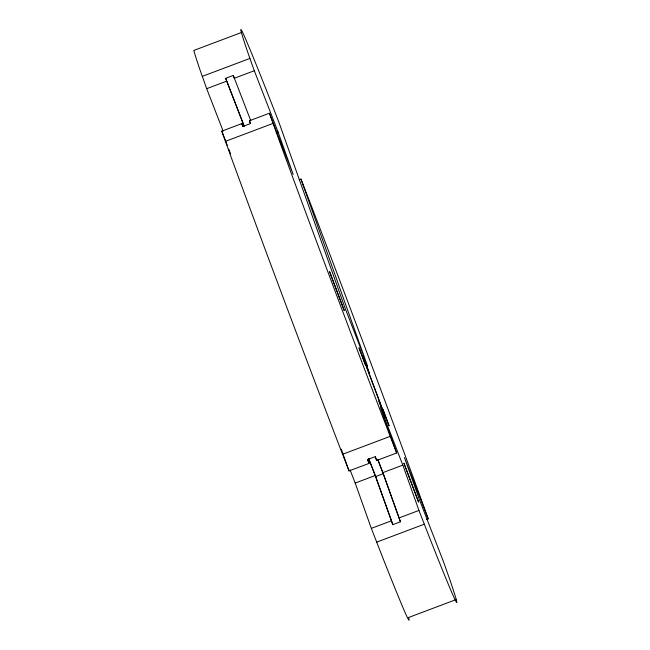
<?xml version="1.0" encoding="UTF-8"?>
<svg xmlns="http://www.w3.org/2000/svg" width="650" height="650" viewBox="0 0 650 650"><rect width="100%" height="100%" fill="white"/><g stroke="black" fill="none" stroke-linecap="round" stroke-linejoin="round"><path stroke-width="0.97" d="M241.434 32.5L193.806 50.448A305.419 4.095 69.4 0 0 199.851 69.42L206.668 88.684L223.137 131.105M202.288 76.375L249.917 58.427L247.479 51.472A305.419 4.095 69.4 0 1 266.37 90.098L278.671 121.623L345.231 308.539L367.526 365.991L300.966 179.067L299.146 179.757M244.238 126.401L225.664 78.317L233.285 75.441L250.762 120.697M206.668 88.684L226.671 81.144M249.917 58.427L254.296 70.736L234.293 78.276L233.285 75.441M367.697 459.615L369.037 463.393L349.034 470.933L337.878 442.114A305.419 4.095 69.4 0 1 231.782 158.933L221.796 131.162L241.8 123.63L242.897 126.457M241.8 123.63L242.807 126.457L250.429 123.589L249.421 120.754L269.425 113.214L293.207 174.493L278.078 132.015L254.296 70.736M225.42 141.351L273.049 123.403L269.425 113.214M276.258 132.697L278.078 132.015M342.574 454.293L390.203 436.345L396.662 452.985L376.659 460.517L375.172 456.69L367.551 459.566L369.037 463.393M456.194 599.552L408.566 617.5A305.419 4.095 69.4 0 1 383.63 559.902L371.329 528.377L355.192 483.064L375.196 475.524L368.615 458.575M375.196 475.524L392.819 524.672L400.441 521.796L382.817 472.656L402.821 465.116L380.526 407.664L396.662 452.985M392.819 524.672L375.676 476.523L383.297 473.655L377.804 459.501M371.329 528.377L391.332 520.845M398.954 517.969L418.957 510.429L402.821 465.116M426.384 519.521L428.204 518.838L418.218 491.067A305.419 4.095 69.4 0 0 312.122 207.886L300.966 179.067M376.675 542.149L424.304 524.201L431.259 541.954A305.419 4.095 69.4 0 0 450.149 580.58L443.332 561.316L419.551 500.037L404.422 457.559L428.204 518.838M418.957 510.429L424.304 524.201M249.421 120.754L250.518 123.581M377.699 459.469L382.817 472.656M225.664 78.317L244.343 126.433M368.721 458.599L375.676 476.523M221.796 131.162L227.289 145.308M228.751 149.077L230.579 153.79M350.074 469.877L355.192 483.064M390.203 436.345L385.507 424.166A305.419 4.095 69.4 0 1 279.402 140.985L273.049 123.403M383.297 473.655L400.441 521.796M375.318 456.747L376.659 460.517M341.299 449.215L349.034 470.933M329.631 271.765L344.216 310.489L329.631 271.765M359.052 347.945L365.267 364.471L359.052 347.945M362.871 355.932L369.094 372.458L362.871 355.932M379.007 401.245L385.231 417.771L379.007 401.245M382.834 409.224L389.049 425.75L382.834 409.224M403.951 463.263L418.527 501.979L403.951 463.263M365.649 364.276L365.097 363.066L382.956 410.597L365.649 364.276"/></g></svg>
